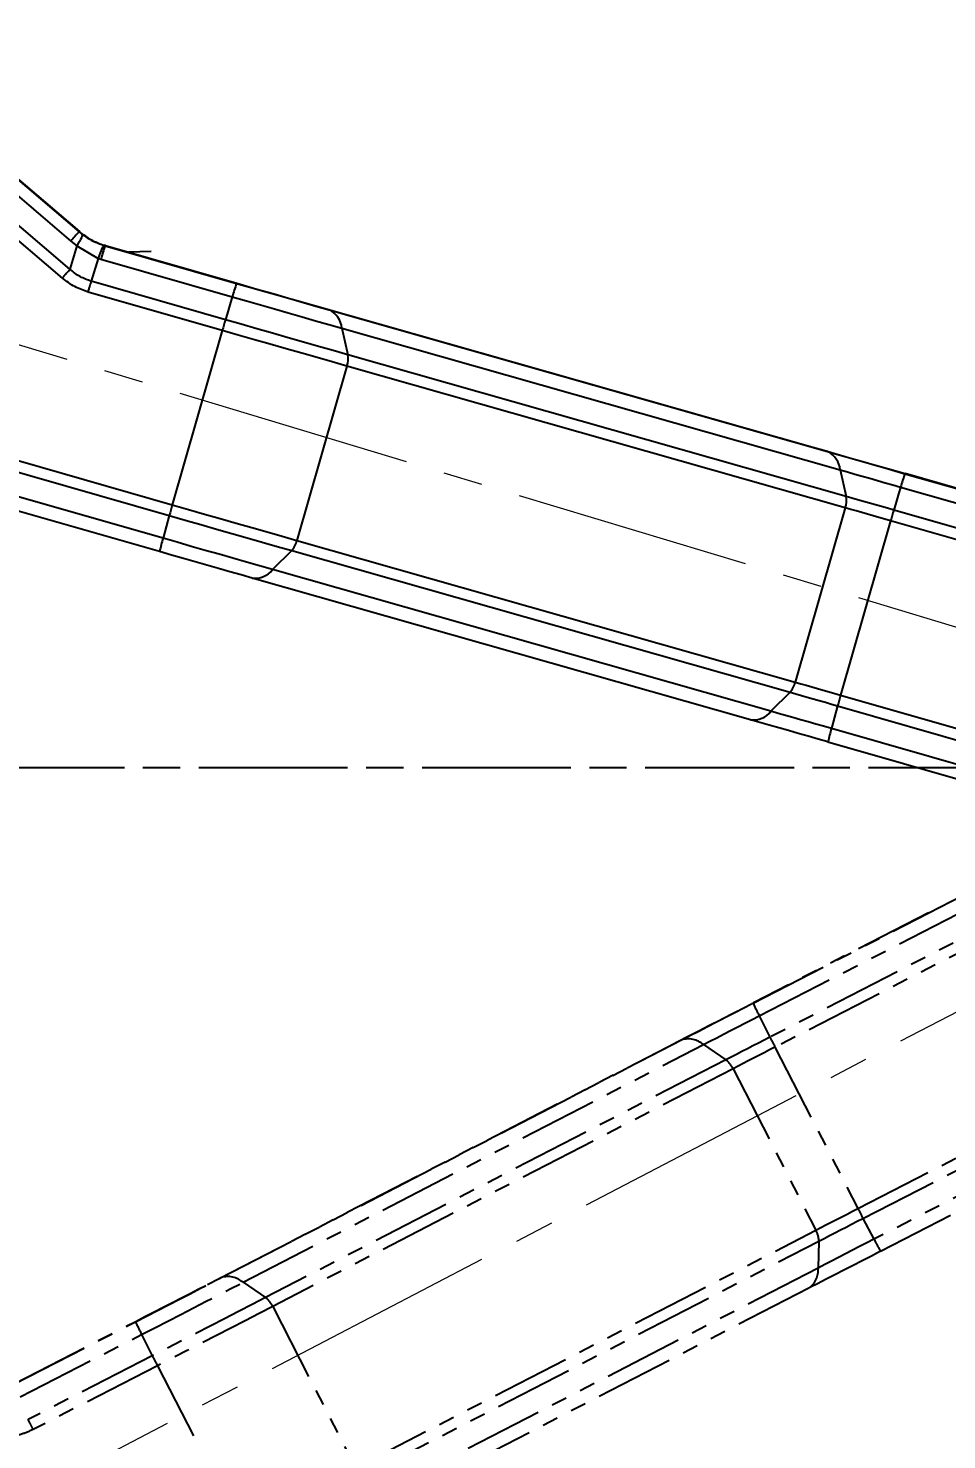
# Model space of a CAD drawing. Header units: millimetres. Extents: x 1561 to 4606, y 513 to 2666.
# Drawn here: x 4145.8 to 4219.9, y 1234.6 to 1348.5 of the extents above; entities that cross this region are included whole.
import ezdxf

# ---------------------------------------------------------------- set-up
doc = ezdxf.new("R2010")
doc.units = ezdxf.units.MM
for name, pattern in [('AM_ISO08W050', [18, 12, -1.5, 3, -1.5]), ('CENTER2', [28.575, 19.05, -3.175, 3.175, -3.175]), ('PHANTOM', [12.7, 6.35, -1.27, 1.27, -1.27, 1.27, -1.27])]:
    doc.linetypes.add(name, pattern=pattern)
for name, color, linetype, lineweight in [('AM_5', 3, 'Continuous', 25), ('AM_7', 4, 'AM_ISO08W050', 25), ('单点划线', 1, 'CENTER2', 13), ('标注', 3, 'Continuous', 13)]:
    doc.layers.add(name, color=color, linetype=linetype, lineweight=lineweight)
doc.styles.add('SLDTEXTSTYLE1', font='txt.shx', dxfattribs={"width": 0.7, "bigfont": 'gbcbig.shx'})
doc.dimstyles.new('SLDDIMSTYLE12$0', dxfattribs={"dimtxt": 12, "dimasz": 10, "dimexe": 0, "dimexo": 0.0625, "dimgap": 0.875, "dimtad": 1, "dimdec": 1, "dimlfac": 1.8, "dimrnd": 1e-09, "dimzin": 12, "dimdsep": 46, "dimtxsty": 'SLDTEXTSTYLE1', "dimcen": 0.09, "dimdle": 8.16, "dimclrd": 3, "dimclre": 3, "dimadec": 0, "dimazin": 3, "dimtfac": 1, "dimtdec": 1, "dimtofl": 0, "dimtmove": 0, "dimatfit": 3, "dimfxl": 0, "dimfrac": 2, "dimtolj": 1, "dimlwd": 5, "dimlwe": 5, "dimarcsym": 0})
doc.dimstyles.new('SLDDIMSTYLE12$2', dxfattribs={"dimtxt": 12, "dimasz": 10, "dimexe": 0, "dimexo": 0.0625, "dimgap": 0.875, "dimtad": 1, "dimdec": 1, "dimlfac": 1.8, "dimrnd": 1e-09, "dimzin": 12, "dimdsep": 46, "dimtxsty": 'SLDTEXTSTYLE1', "dimcen": 0.09, "dimdle": 8.16, "dimclrd": 3, "dimclre": 3, "dimadec": 0, "dimazin": 3, "dimtfac": 1, "dimtdec": 1, "dimtofl": 0, "dimtmove": 0, "dimatfit": 3, "dimfxl": 0, "dimfrac": 2, "dimtolj": 1, "dimlwd": 5, "dimlwe": 5, "dimarcsym": 0})

# ---------------------------------------------------------------- blocks, each defined once
blk = doc.blocks.new('*D65')
at = {"layer": 'Defpoints', "color": 0, "transparency": 16777216}
for p in [(3954.13, 1380.42), (3955.55, 1299.35), (4258.4, 1288.78), (4258.4, 1288.78), (3976.79, 1142.01)]:
    blk.add_point(p, dxfattribs=at)
at = {"layer": '标注', "color": 3, "linetype": 'Continuous', "lineweight": 5, "transparency": 16777216}
blk.add_arc((4258.4, 1288.78), 303.03, 165.1292, 205.6373, dxfattribs=at)
at = {"layer": '标注', "color": 3, "transparency": 16777216}
for points in [[(3963.92, 1367.01), (3967.12, 1366.1), (3968.24, 1376.17)], [(3986.69, 1158.41), (3983.71, 1156.92), (3989.68, 1148.73)]]:
    blk.add_solid(points, dxfattribs=at)
at = {"layer": '标注', "color": 0, "transparency": 16777216, "insert": (3962.55, 1260.9), "char_height": 10, "attachment_point": 5, "rotation": 275.3833, "style": 'SLDTEXTSTYLE1'}
blk.add_mtext('\\A1;60%%D', dxfattribs=at)
blk = doc.blocks.new('*D72')
at = {"layer": 'AM_5', "color": 3, "lineweight": 5, "transparency": 16777216}
blk.add_line((4007.87, 1288.82), (4006.41, 1288.82), dxfattribs=at)
at = {"layer": 'AM_5', "color": 3, "linetype": 'Continuous', "lineweight": 5, "transparency": 16777216}
blk.add_arc((4258.33, 1288.82), 251.91, 165.5129, 177.7254, dxfattribs=at)
at = {"layer": 'AM_5', "color": 3, "transparency": 16777216}
for points in [[(4012.82, 1352.29), (4016.03, 1351.39), (4017.12, 1361.47)], [(4008.28, 1298.78), (4004.94, 1298.85), (4006.41, 1288.82)]]:
    blk.add_solid(points, dxfattribs=at)
at = {"layer": 'Defpoints', "color": 0, "transparency": 16777216}
for p in [(3954.16, 1380.43), (4011.19, 1337.64), (4007.93, 1288.82), (4258.43, 1288.79), (4261.58, 1288.82)]:
    blk.add_point(p, dxfattribs=at)
at = {"layer": 'AM_5', "color": 0, "transparency": 16777216, "insert": (4002.3, 1326.54), "char_height": 12, "attachment_point": 5, "rotation": 81.6192, "style": 'SLDTEXTSTYLE1'}
blk.add_mtext('\\A1;15%%D', dxfattribs=at)
blk = doc.blocks.new('*D73')
at = {"layer": 'AM_5', "color": 3, "linetype": 'Continuous', "lineweight": 5, "transparency": 16777216}
for p, q in [((4021.63, 1361.36), (4039.05, 1419.22)), ((4266.48, 1350.72), (4048.63, 1416.34))]:
    blk.add_line(p, q, dxfattribs=at)
at = {"layer": 'AM_5', "color": 3, "lineweight": 5, "transparency": 16777216}
blk.add_line((4258.3, 1288.88), (4276.05, 1347.84), dxfattribs=at)
at = {"layer": 'AM_5', "color": 3, "transparency": 16777216}
for points in [[(4049.11, 1417.93), (4048.15, 1414.74), (4039.05, 1419.22)], [(4266.96, 1352.32), (4266, 1349.13), (4276.05, 1347.84)]]:
    blk.add_solid(points, dxfattribs=at)
at = {"layer": 'Defpoints', "color": 0, "transparency": 16777216}
for p in [(4039.05, 1419.22), (4021.61, 1361.3), (4258.28, 1288.82)]:
    blk.add_point(p, dxfattribs=at)
at = {"layer": 'AM_5', "color": 0, "transparency": 16777216, "insert": (4159.54, 1390.11), "char_height": 12, "attachment_point": 5, "rotation": 343.2384, "style": 'SLDTEXTSTYLE1'}
blk.add_mtext('\\A1;225', dxfattribs=at)

msp = doc.modelspace()

# ---------------------------------------------------------------- linework, layer by layer
at = {"color": 7, "linetype": 'Continuous', "lineweight": 25}
for p, q in [((4029.86, 1346.615), (4157.442, 1310.028)), ((4029.616, 1345.751), (4157.199, 1309.164)), ((4156.697, 1307.331), (4028.358, 1344.135)), ((4156.42, 1306.257), (4028.082, 1343.06)), ((4143.039, 1336.605), (4149.26, 1331.298)), ((4143.706, 1337.357), (4149.927, 1332.05)), ((4143.738, 1337.364), (4149.96, 1332.057)), ((4148.582, 1328.313), (4141.873, 1334.036)), ((4149.19, 1329.021), (4142.481, 1334.744)), ((4149.927, 1332.05), (4149.96, 1332.057)), ((4149.96, 1332.057), (4150.206, 1331.859)), ((4149.753, 1330.901), (4149.19, 1329.021)), ((4149.26, 1331.298), (4149.753, 1330.901)), ((4149.753, 1330.901), (4151.467, 1329.899)), ((4152.059, 1330.929), (4151.949, 1330.962)), ((4151.949, 1330.962), (4152.058, 1330.929)), ((4152.028, 1330.923), (4152.058, 1330.929)), ((4152.028, 1330.923), (4162.622, 1327.885)), ((4152.058, 1330.929), (4162.652, 1327.892)), ((4151.467, 1329.899), (4150.913, 1328.053)), ((4151.467, 1329.899), (4151.685, 1329.834)), ((4151.685, 1329.834), (4162.278, 1326.797)), ((4155.744, 1330.462), (4153.925, 1330.394)), ((4161.726, 1324.953), (4150.913, 1328.053)), ((4161.473, 1324.087), (4150.661, 1327.187)), ((4162.278, 1326.797), (4161.726, 1324.953)), ((4168.898, 1326.107), (4209.084, 1314.68)), ((4170.088, 1325.753), (4210.273, 1314.325)), ((4161.473, 1324.087), (4157.442, 1310.028)), ((4171.115, 1324.272), (4171.599, 1322.133)), ((4171.115, 1324.272), (4211.3, 1312.845)), ((4211.784, 1310.705), (4171.599, 1322.133)), ((4171.529, 1321.214), (4167.498, 1307.156)), ((4211.714, 1309.787), (4171.529, 1321.214)), ((4211.3, 1312.845), (4211.784, 1310.705)), ((4216.52, 1312.541), (4240.314, 1305.718)), ((4231.812, 1308.171), (4216.549, 1312.548)), ((4216.176, 1311.453), (4215.624, 1309.609)), ((4216.176, 1311.453), (4241.388, 1304.223)), ((4157.199, 1309.164), (4156.697, 1307.331)), ((4211.714, 1309.787), (4207.683, 1295.729)), ((4242.782, 1301.821), (4215.624, 1309.609)), ((4215.371, 1308.743), (4211.34, 1294.684)), ((4236.655, 1302.639), (4215.371, 1308.743)), ((4167.498, 1307.156), (4207.683, 1295.729)), ((4167.072, 1306.344), (4165.534, 1304.807)), ((4167.072, 1306.344), (4207.257, 1294.917)), ((4205.719, 1293.38), (4165.534, 1304.807)), ((4204.071, 1292.697), (4163.886, 1304.124)), ((4207.257, 1294.917), (4205.719, 1293.38)), ((4211.34, 1294.684), (4232.624, 1288.581)), ((4211.097, 1293.82), (4210.595, 1291.987)), ((4211.097, 1293.82), (4238.255, 1286.032)), ((4235.807, 1284.757), (4210.595, 1291.987)), ((4210.318, 1290.913), (4234.126, 1284.085))]:
    msp.add_line(p, q, dxfattribs=at)
at = {"color": 7, "linetype": 'PHANTOM', "lineweight": 25}
for p, q in [((4204.281, 1269.85), (4226.301, 1281.157)), ((4204.776, 1268.821), (4226.622, 1280.039)), ((4218.423, 1277.128), (4204.298, 1269.875)), ((4227.195, 1278.169), (4205.634, 1267.099)), ((4225.74, 1276.408), (4206.043, 1266.294)), ((4204.776, 1268.821), (4205.634, 1267.099)), ((4161.382, 1247.71), (4198.505, 1266.876)), ((4160.273, 1247.155), (4197.395, 1266.321)), ((4163.145, 1247.334), (4200.267, 1266.5)), ((4200.267, 1266.5), (4202.084, 1265.271)), ((4206.043, 1266.294), (4212.724, 1253.285)), ((4202.084, 1265.271), (4164.962, 1246.105)), ((4202.662, 1264.553), (4165.539, 1245.387)), ((4202.662, 1264.553), (4209.343, 1251.544)), ((4213.138, 1252.488), (4236.224, 1264.342)), ((4212.724, 1253.285), (4232.421, 1263.398)), ((4237.358, 1262.788), (4214.026, 1250.808)), ((4214.559, 1249.835), (4236.592, 1261.149)), ((4213.138, 1252.488), (4214.026, 1250.808)), ((4172.22, 1232.378), (4209.343, 1251.544)), ((4172.465, 1231.494), (4209.587, 1250.66)), ((4209.587, 1250.66), (4209.518, 1248.487)), ((4209.518, 1248.487), (4172.395, 1229.321)), ((4163.145, 1247.334), (4164.962, 1246.105)), ((4208.783, 1246.862), (4171.661, 1227.695)), ((4165.539, 1245.387), (4172.22, 1232.378)), ((4144.676, 1239.123), (4154.479, 1244.156)), ((4144.693, 1239.148), (4154.496, 1244.182)), ((4145.17, 1238.094), (4154.973, 1243.127)), ((4154.973, 1243.127), (4155.832, 1241.405)), ((4155.832, 1241.405), (4145.826, 1236.267)), ((4156.241, 1240.601), (4146.235, 1235.463)), ((4156.241, 1240.601), (4162.922, 1227.591))]:
    msp.add_line(p, q, dxfattribs=at)
at = {"color": 7, "linetype": 'Continuous', "lineweight": 25, "flags": 128}
for points in [[(4162.622, 1327.885), (4163.583, 1327.61), (4164.541, 1327.335), (4165.495, 1327.062), (4166.44, 1326.792), (4167.375, 1326.525), (4168.297, 1326.263), (4169.202, 1326.005), (4170.088, 1325.753)], [(4162.652, 1327.892), (4163.456, 1327.661), (4164.258, 1327.431), (4165.056, 1327.203), (4165.847, 1326.977), (4166.629, 1326.754), (4167.4, 1326.534), (4168.157, 1326.318), (4168.898, 1326.107)], [(4162.278, 1326.797), (4163.416, 1326.47), (4164.55, 1326.146), (4165.679, 1325.823), (4166.798, 1325.503), (4167.905, 1325.187), (4168.995, 1324.876), (4170.066, 1324.571), (4171.115, 1324.272)], [(4171.599, 1322.133), (4170.427, 1322.466), (4169.23, 1322.807), (4168.012, 1323.154), (4166.776, 1323.507), (4165.525, 1323.865), (4164.264, 1324.225), (4162.997, 1324.588), (4161.726, 1324.953)], [(4171.529, 1321.214), (4170.336, 1321.554), (4169.117, 1321.901), (4167.876, 1322.255), (4166.617, 1322.614), (4165.343, 1322.978), (4164.059, 1323.346), (4162.768, 1323.716), (4161.473, 1324.087)], [(4209.084, 1314.68), (4209.97, 1314.428), (4210.875, 1314.17), (4211.796, 1313.907), (4212.731, 1313.641), (4213.676, 1313.37), (4214.63, 1313.098), (4215.588, 1312.823), (4216.549, 1312.548)], [(4210.273, 1314.325), (4211.014, 1314.114), (4211.771, 1313.899), (4212.542, 1313.679), (4213.324, 1313.456), (4214.116, 1313.23), (4214.913, 1313.001), (4215.715, 1312.772), (4216.52, 1312.541)], [(4211.3, 1312.845), (4211.879, 1312.68), (4212.47, 1312.512), (4213.072, 1312.341), (4213.682, 1312.166), (4214.3, 1311.99), (4214.922, 1311.812), (4215.548, 1311.632), (4216.176, 1311.453)], [(4215.624, 1309.609), (4215.129, 1309.75), (4214.636, 1309.892), (4214.146, 1310.032), (4213.66, 1310.171), (4213.179, 1310.308), (4212.705, 1310.443), (4212.24, 1310.576), (4211.784, 1310.705)], [(4157.199, 1309.164), (4158.47, 1308.8), (4159.737, 1308.437), (4160.998, 1308.076), (4162.249, 1307.719), (4163.485, 1307.366), (4164.703, 1307.018), (4165.9, 1306.677), (4167.072, 1306.344)], [(4157.442, 1310.028), (4158.737, 1309.657), (4160.028, 1309.287), (4161.312, 1308.92), (4162.586, 1308.556), (4163.845, 1308.197), (4165.086, 1307.843), (4166.305, 1307.496), (4167.498, 1307.156)], [(4215.371, 1308.743), (4214.9, 1308.878), (4214.431, 1309.012), (4213.964, 1309.146), (4213.501, 1309.278), (4213.043, 1309.409), (4212.592, 1309.537), (4212.148, 1309.664), (4211.714, 1309.787)], [(4165.534, 1304.807), (4164.485, 1305.105), (4163.414, 1305.411), (4162.324, 1305.722), (4161.217, 1306.037), (4160.098, 1306.357), (4158.969, 1306.68), (4157.834, 1307.005), (4156.697, 1307.331)], [(4163.886, 1304.124), (4163, 1304.377), (4162.095, 1304.634), (4161.174, 1304.897), (4160.239, 1305.164), (4159.294, 1305.434), (4158.34, 1305.707), (4157.381, 1305.981), (4156.42, 1306.257)], [(4207.683, 1295.729), (4208.117, 1295.605), (4208.561, 1295.479), (4209.012, 1295.35), (4209.47, 1295.22), (4209.933, 1295.087), (4210.4, 1294.954), (4210.869, 1294.819), (4211.34, 1294.684)], [(4207.257, 1294.917), (4207.713, 1294.787), (4208.178, 1294.654), (4208.652, 1294.519), (4209.133, 1294.382), (4209.619, 1294.243), (4210.109, 1294.103), (4210.602, 1293.962), (4211.097, 1293.82)], [(4210.595, 1291.987), (4209.967, 1292.167), (4209.341, 1292.346), (4208.718, 1292.524), (4208.101, 1292.701), (4207.49, 1292.875), (4206.889, 1293.047), (4206.298, 1293.215), (4205.719, 1293.38)], [(4210.318, 1290.913), (4209.514, 1291.143), (4208.712, 1291.373), (4207.914, 1291.601), (4207.123, 1291.827), (4206.341, 1292.051), (4205.57, 1292.27), (4204.813, 1292.486), (4204.071, 1292.697)]]:
    msp.add_lwpolyline(points, dxfattribs=at)
at = {"color": 7, "linetype": 'PHANTOM', "lineweight": 25, "flags": 128}
for points in [[(4197.395, 1266.321), (4198.214, 1266.744), (4199.05, 1267.175), (4199.902, 1267.614), (4200.766, 1268.059), (4201.64, 1268.509), (4202.522, 1268.963), (4203.409, 1269.418), (4204.298, 1269.875)], [(4198.505, 1266.876), (4199.19, 1267.23), (4199.89, 1267.591), (4200.602, 1267.958), (4201.325, 1268.33), (4202.057, 1268.707), (4202.795, 1269.086), (4203.537, 1269.468), (4204.281, 1269.85)], [(4200.267, 1266.5), (4200.802, 1266.776), (4201.348, 1267.058), (4201.904, 1267.344), (4202.469, 1267.635), (4203.04, 1267.929), (4203.616, 1268.225), (4204.195, 1268.523), (4204.776, 1268.821)], [(4205.634, 1267.099), (4205.177, 1266.864), (4204.721, 1266.629), (4204.267, 1266.396), (4203.818, 1266.165), (4203.373, 1265.936), (4202.935, 1265.71), (4202.505, 1265.488), (4202.084, 1265.271)], [(4206.043, 1266.294), (4205.607, 1266.07), (4205.173, 1265.847), (4204.741, 1265.625), (4204.313, 1265.405), (4203.889, 1265.187), (4203.472, 1264.972), (4203.063, 1264.76), (4202.662, 1264.553)], [(4209.343, 1251.544), (4209.744, 1251.751), (4210.153, 1251.962), (4210.57, 1252.177), (4210.994, 1252.395), (4211.422, 1252.615), (4211.854, 1252.838), (4212.288, 1253.061), (4212.724, 1253.285)], [(4209.587, 1250.66), (4210.008, 1250.877), (4210.438, 1251.099), (4210.876, 1251.325), (4211.321, 1251.554), (4211.771, 1251.785), (4212.224, 1252.018), (4212.68, 1252.253), (4213.138, 1252.488)], [(4214.559, 1249.835), (4213.815, 1249.453), (4213.073, 1249.072), (4212.335, 1248.692), (4211.604, 1248.316), (4210.881, 1247.943), (4210.168, 1247.576), (4209.468, 1247.215), (4208.783, 1246.862)], [(4214.026, 1250.808), (4213.445, 1250.509), (4212.866, 1250.212), (4212.29, 1249.916), (4211.719, 1249.622), (4211.155, 1249.331), (4210.599, 1249.044), (4210.052, 1248.763), (4209.518, 1248.487)], [(4154.479, 1244.156), (4155.368, 1244.613), (4156.255, 1245.069), (4157.137, 1245.523), (4158.012, 1245.973), (4158.876, 1246.418), (4159.727, 1246.857), (4160.564, 1247.288), (4161.382, 1247.71)], [(4154.496, 1244.182), (4155.24, 1244.564), (4155.983, 1244.945), (4156.72, 1245.325), (4157.452, 1245.701), (4158.175, 1246.074), (4158.888, 1246.441), (4159.588, 1246.802), (4160.273, 1247.155)], [(4154.973, 1243.127), (4156.026, 1243.668), (4157.076, 1244.208), (4158.12, 1244.745), (4159.155, 1245.277), (4160.178, 1245.804), (4161.186, 1246.324), (4162.176, 1246.834), (4163.145, 1247.334)], [(4164.962, 1246.105), (4163.879, 1245.546), (4162.773, 1244.976), (4161.647, 1244.395), (4160.504, 1243.807), (4159.348, 1243.212), (4158.181, 1242.612), (4157.008, 1242.009), (4155.832, 1241.405)], [(4165.539, 1245.387), (4164.437, 1244.818), (4163.31, 1244.237), (4162.163, 1243.646), (4160.999, 1243.047), (4159.821, 1242.441), (4158.633, 1241.83), (4157.439, 1241.216), (4156.241, 1240.601)]]:
    msp.add_lwpolyline(points, dxfattribs=at)
at = {"color": 7, "linetype": 'Continuous', "lineweight": 25}
for centre, radius, start, end in [((4164.555, 1318.401), 20.007, 136.98231, 139.86093), ((4167.361, 1325.485), 16.269, 160.47233, 164.49361), ((4177.955, 1322.447), 16.269, 160.47233, 164.49361), ((4242.165, 1301.03), 83.921, 163.43713, 164.05307), ((4169.303, 1324.111), 1.819, 5.07762, 64.46165), ((4169.649, 1321.819), 1.975, 342.17658, 9.14397), ((4209.488, 1312.684), 1.819, 5.07766, 64.46203), ((4231.852, 1307.103), 16.268, 160.47228, 164.49364), ((4209.834, 1310.392), 1.975, 342.17656, 9.14413), ((4236.895, 1287.167), 82.676, 163.94748, 164.56969), ((4296.062, 1285.686), 83.921, 163.43713, 164.05307), ((4170.777, 1303.134), 14.692, 163.40044, 167.7271), ((4165.607, 1307.631), 1.95, 318.69224, 345.8928), ((4164.125, 1305.878), 1.77, 262.23993, 322.75953), ((4205.792, 1296.204), 1.95, 318.69201, 345.89284), ((4290.792, 1271.823), 82.676, 163.94748, 164.5697), ((4204.31, 1294.451), 1.77, 262.23993, 322.75953), ((4224.674, 1287.79), 14.692, 163.40041, 167.72716)]:
    msp.add_arc(centre, radius, start, end, dxfattribs=at)
at = {"color": 7, "linetype": 'PHANTOM', "lineweight": 25}
for centre, radius, start, end in [((4219.183, 1276.377), 16.268, 203.65312, 207.67448), ((4199.056, 1265.143), 1.819, 48.2585, 107.64287), ((4280.661, 1304.698), 83.921, 206.61797, 207.23391), ((4200.877, 1263.708), 1.975, 25.3574, 52.32497), ((4286.304, 1290.984), 82.676, 207.12832, 207.75054), ((4207.638, 1250.596), 1.95, 1.87285, 29.07368), ((4227.165, 1257.382), 14.692, 206.58125, 210.908), ((4161.934, 1245.977), 1.819, 48.25846, 107.64249), ((4207.758, 1248.304), 1.77, 305.42077, 5.94037), ((4163.755, 1244.542), 1.975, 25.35742, 52.32481), ((4169.381, 1250.683), 16.269, 203.65317, 207.67445), ((4230.859, 1279.005), 83.921, 206.61798, 207.23391)]:
    msp.add_arc(centre, radius, start, end, dxfattribs=at)
at = {"color": 7, "linetype": 'Continuous', "lineweight": 25}
for points, knots in [([(4150.174, 1331.852), (4150.179, 1331.787), (4150.189, 1331.658), (4149.898, 1331.153), (4149.753, 1330.901)], [0, 0, 0, 0, 0.5008043, 1, 1, 1, 1]), ([(4149.927, 1332.05), (4149.972, 1332.012), (4150.054, 1331.944), (4150.137, 1331.88), (4150.174, 1331.852)], [0, 0, 0, 0, 0.5576718, 1, 1, 1, 1]), ([(4150.174, 1331.852), (4150.449, 1331.662), (4150.989, 1331.288), (4151.613, 1331.065), (4151.919, 1330.956)], [0, 0, 0, 0, 0.5083155, 1, 1, 1, 1]), ([(4150.206, 1331.859), (4150.48, 1331.669), (4151.018, 1331.295), (4151.642, 1331.072), (4151.949, 1330.962)], [0, 0, 0, 0, 0.50800634, 1, 1, 1, 1]), ([(4151.919, 1330.956), (4151.883, 1330.911), (4151.809, 1330.821), (4151.581, 1330.207), (4151.467, 1329.899)], [0, 0, 0, 0, 0.5, 1, 1, 1, 1]), ([(4151.919, 1330.956), (4151.94, 1330.949), (4151.976, 1330.938), (4152.012, 1330.928), (4152.028, 1330.923)], [0, 0, 0, 0, 0.5601455, 1, 1, 1, 1]), ([(4150.913, 1328.053), (4150.604, 1328.163), (4149.973, 1328.386), (4149.454, 1328.807), (4149.19, 1329.021)], [0, 0, 0, 0, 0.4914989, 1, 1, 1, 1]), ([(4150.661, 1327.187), (4150.292, 1327.316), (4149.538, 1327.578), (4148.905, 1328.065), (4148.582, 1328.313)], [0, 0, 0, 0, 0.4902935, 1, 1, 1, 1])]:
    msp.add_open_spline(points, degree=3, knots=knots, dxfattribs=at)
for points in [[(4148.582, 1328.313), (4148.641, 1328.382), (4148.76, 1328.521), (4148.927, 1328.716), (4149.077, 1328.891), (4149.152, 1328.977), (4149.19, 1329.021)], [(4150.661, 1327.187), (4150.685, 1327.271), (4150.733, 1327.438), (4150.802, 1327.675), (4150.865, 1327.889), (4150.897, 1327.999), (4150.914, 1328.053)]]:
    msp.add_open_spline(points, degree=3, dxfattribs=at)
at = {"color": 7, "linetype": 'PHANTOM', "lineweight": 25}
msp.add_open_spline([(4146.235, 1235.463), (4146.195, 1235.54), (4146.116, 1235.695), (4146.004, 1235.915), (4145.903, 1236.114), (4145.852, 1236.216), (4145.826, 1236.267)], degree=3, dxfattribs=at)
msp.add_open_spline([(4146.235, 1235.463), (4145.877, 1235.304), (4145.148, 1234.979), (4144.354, 1234.901), (4143.949, 1234.861)], degree=3, knots=[0, 0, 0, 0, 0.4902935, 1, 1, 1, 1], dxfattribs=at)
at = {"layer": 'AM_7'}
msp.add_line((4261.58, 1288.82), (4007.928, 1288.82), dxfattribs=at)
at = {"layer": '单点划线'}
for q in [(3954.134, 1380.424), (3976.788, 1142.008)]:
    msp.add_line((4258.401, 1288.782), q, dxfattribs=at)

# ---------------------------------------------------------------- dimensions: what is measured, and where the dimension line sits
at = {"layer": 'AM_5'}
dim = msp.add_linear_dim(base=(4039.053, 1419.222), p1=(4258.277, 1288.82), p2=(4021.608, 1361.301), angle=163.23837, text='225', dimstyle='SLDDIMSTYLE12$0', override={"dimlfac": 1, "dimpost": ''}, dxfattribs=at)
dim.commit()
dim.dimension.update_dxf_attribs({"geometry": '*D73', "text_midpoint": (4159.536, 1390.114)})
dim = msp.add_angular_dim_2l(base=(4011.188, 1337.64), line1=((4258.431, 1288.788), (3954.163, 1380.43)), line2=((4261.58, 1288.82), (4007.928, 1288.82)), text='15%%D', dimstyle='SLDDIMSTYLE12$2', override={"dimlfac": 1, "dimpost": ''}, dxfattribs=at)
dim.commit()
dim.dimension.update_dxf_attribs({"geometry": '*D72', "text_midpoint": (4002.301, 1326.539)})
at = {"layer": '标注'}
dim = msp.add_angular_dim_2l(base=(3955.554, 1299.349), line1=((4258.401, 1288.782), (3954.134, 1380.424)), line2=((4258.401, 1288.782), (3976.788, 1142.008)), text='60%%D', dimstyle='SLDDIMSTYLE12$2', override={"dimtxt": 10, "dimadec": 3, "dimtdec": 3, "dimtzin": 0}, dxfattribs=at)
dim.commit()
dim.dimension.update_dxf_attribs({"geometry": '*D65', "text_midpoint": (3962.555, 1260.904)})

doc.saveas('drawing.dxf')
